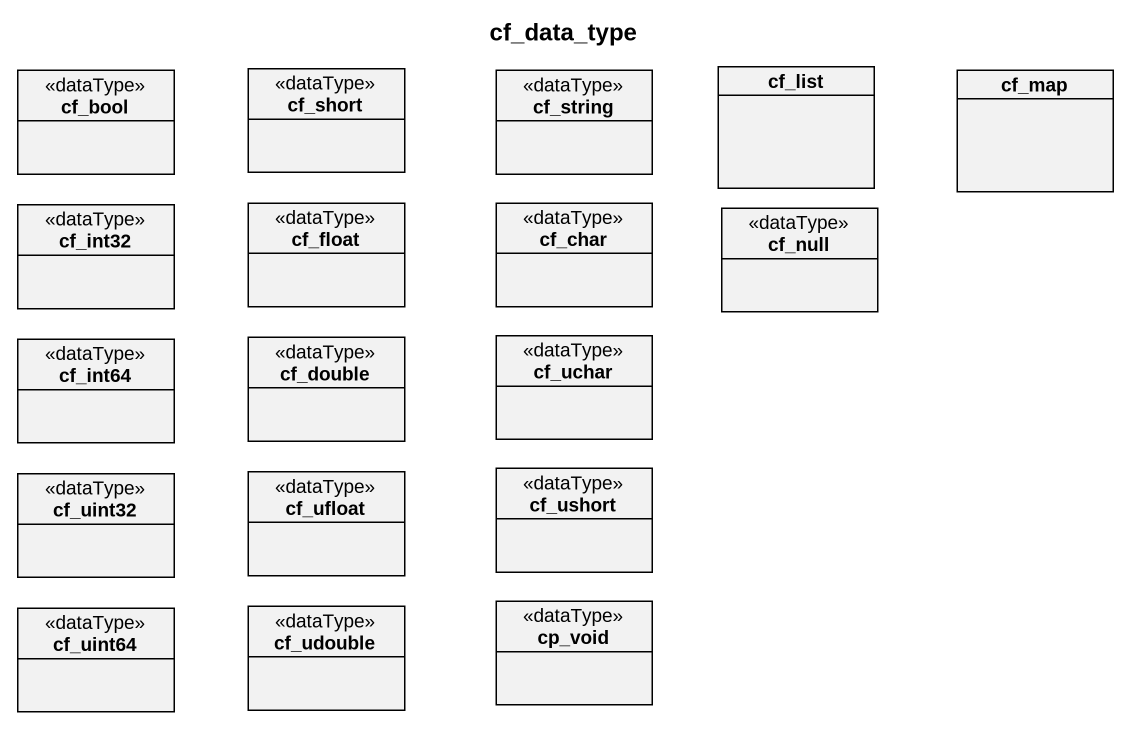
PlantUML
@startuml
title cf_data_type
hide circle
hide empty members
class cf_bool <<dataType>>
class cf_short <<dataType>>
class cf_string <<dataType>>
class cf_list
class cf_map
class cf_float <<dataType>>
class cf_char <<dataType>>
class cf_int32 <<dataType>>
class cf_null <<dataType>>
class cf_int64 <<dataType>>
class cf_double <<dataType>>
class cf_uchar <<dataType>>
class cf_uint32 <<dataType>>
class cf_ufloat <<dataType>>
class cf_ushort <<dataType>>
class cf_uint64 <<dataType>>
class cf_udouble <<dataType>>
class cp_void <<dataType>>
@enduml
